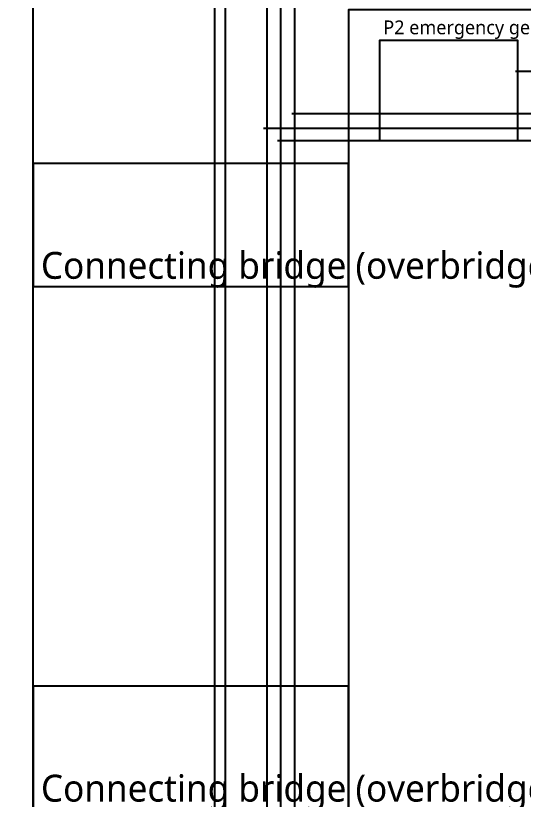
# Model space of a CAD drawing. Header units: metres. Extents: x -1640 to 1560, y -268 to 2338.
# Drawn here: x -352.3 to -286.3, y 1645.3 to 1747.2 of the extents above; entities that cross this region are included whole.
import ezdxf

# ---------------------------------------------------------------- set-up
doc = ezdxf.new("R2010")
doc.units = ezdxf.units.M
for name, color, linetype in [('AUX', 8, 'Continuous'), ('OUTLINE', 7, 'Continuous'), ('TEXT', 7, 'Continuous'), ('UTIL_ELEC.EMERG_CONCEPT', 4, 'Continuous'), ('UTIL_ELEC.MV_CONCEPT', 1, 'Continuous'), ('UTIL_GAS.BULK_CONCEPT', 2, 'Continuous'), ('UTIL_PLANT', 2, 'Continuous'), ('UTIL_TEXT', 7, 'Continuous'), ('UTIL_WTR.RAW_CONCEPT', 4, 'Continuous'), ('UTIL_WTR.REUSE_CONCEPT', 5, 'Continuous')]:
    doc.layers.add(name, color=color, linetype=linetype)
doc.styles.add('KO', font='malgun.ttf')

msp = doc.modelspace()

# ---------------------------------------------------------------- linework, layer by layer
at = {"layer": 'AUX'}
for points in [[(-522, 1585), (-350, 1585), (-350, 1767), (-522, 1767)], [(-350, 1712), (-309, 1712), (-309, 1728), (-350, 1728)], [(-350, 1644), (-309, 1644), (-309, 1660), (-350, 1660)]]:
    msp.add_lwpolyline(points, close=True, dxfattribs=at)
at = {"layer": 'OUTLINE'}
msp.add_lwpolyline([(-309, 1544), (243, 1544), (243, 1748), (-309, 1748)], close=True, dxfattribs=at)
at = {"layer": 'UTIL_ELEC.EMERG_CONCEPT'}
msp.add_line((-287.3, 1740), (186.3, 1740), dxfattribs=at)
at = {"layer": 'UTIL_ELEC.MV_CONCEPT'}
for p, q in [((-319.6, 853.35), (-319.6, 1931.25)), ((-317.8, 851.55), (-317.8, 1929.45)), ((-320.05, 1732.6), (-284.55, 1732.6)), ((-318.25, 1731), (-284.55, 1731))]:
    msp.add_line(p, q, dxfattribs=at)
at = {"layer": 'UTIL_GAS.BULK_CONCEPT'}
for p, q in [((-316, 879.5), (-316, 1925.5)), ((-316.4, 1734.5), (-54.1, 1734.5))]:
    msp.add_line(p, q, dxfattribs=at)
at = {"layer": 'UTIL_PLANT'}
msp.add_lwpolyline([(-305, 1731), (-287, 1731), (-287, 1744), (-305, 1744)], close=True, dxfattribs=at)
at = {"layer": 'UTIL_WTR.RAW_CONCEPT'}
msp.add_line((-325, 1191.6), (-325, 1933.4), dxfattribs=at)
at = {"layer": 'UTIL_WTR.REUSE_CONCEPT'}
msp.add_line((-326.4, 1193), (-326.4, 1934.8), dxfattribs=at)

# ---------------------------------------------------------------- texts
at = {"layer": 'TEXT', "style": 'KO'}
for p in [(-349, 1713), (-349, 1645)]:
    msp.add_text('Connecting bridge (overbridge)', height=3.5, dxfattribs=at).set_placement(p)
at = {"layer": 'UTIL_TEXT', "style": 'KO'}
msp.add_text('P2 emergency generators (concept)', height=1.8, dxfattribs=at).set_placement((-304.5, 1744.8))

doc.saveas('drawing.dxf')
